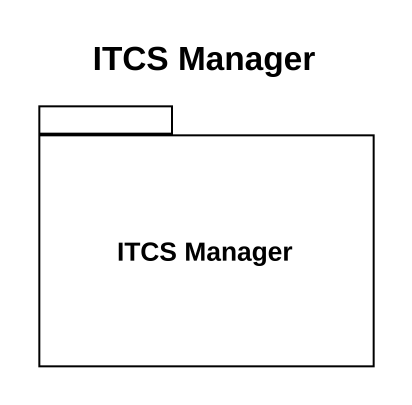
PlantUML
@startuml
title ITCS Manager
package "ITCS Manager" as ITCS_Manager {
}
@enduml
